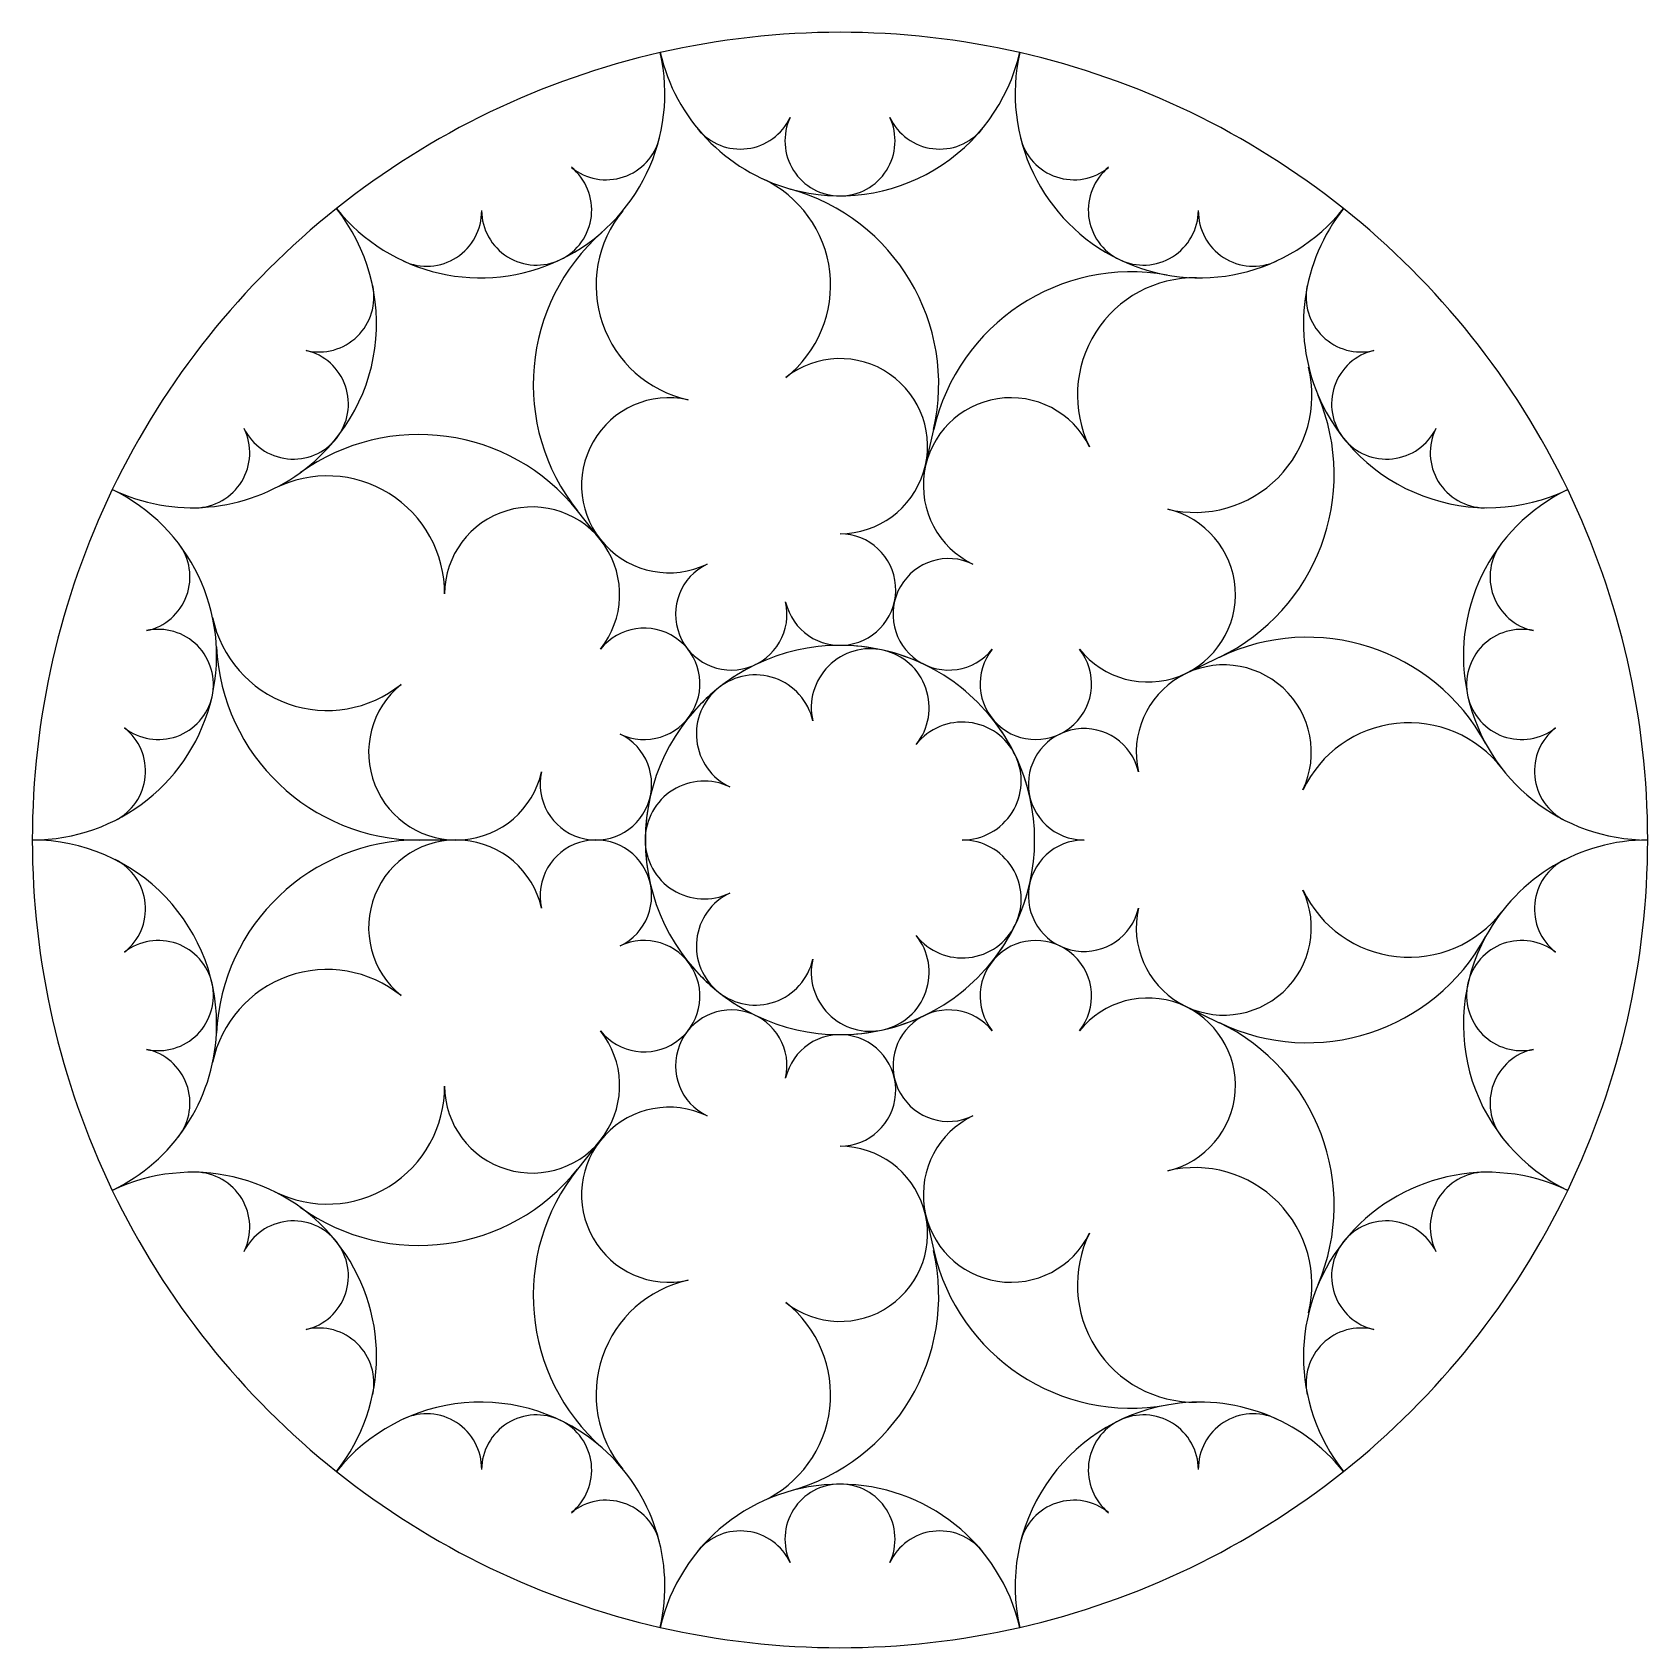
# Model space of a CAD drawing. Extents: x -50 to 50, y -50 to 50.
import ezdxf

# ---------------------------------------------------------------- set-up
doc = ezdxf.new("R2010")
doc.units = 0
doc.layers.add('MODELSKETCH_VISIBLE', color=7, linetype='CONTINUOUS')

msp = doc.modelspace()

# ---------------------------------------------------------------- linework, layer by layer
at = {"layer": 'MODELSKETCH_VISIBLE'}
for p, q in [((5.29, 23.17), (5.8, 25.41)), ((5.29, 23.17), (5.8, 25.41)), ((-14.82, 18.58), (-16.25, 20.38)), ((-14.82, 18.58), (-16.25, 20.38)), ((21.41, 10.31), (23.48, 11.31)), ((21.41, 10.31), (23.48, 11.31)), ((-23.76, 0), (-26.06, 0)), ((-23.76, 0), (-26.06, 0)), ((21.41, -10.31), (23.48, -11.31)), ((21.41, -10.31), (23.48, -11.31)), ((-14.82, -18.58), (-16.25, -20.38)), ((-14.82, -18.58), (-16.25, -20.38)), ((5.29, -23.17), (5.8, -25.41)), ((5.29, -23.17), (5.8, -25.41))]:
    msp.add_line(p, q, dxfattribs=at)
for centre, radius, start, end in [((0, 0), 50, 77.1429, 102.8571), ((-22.25, 46.21), 11.41, 218.5714, 12.8571), ((0, 0), 50, 102.8571, 128.5714), ((0, 51.29), 11.41, 192.8571, 254.4178), ((0, 51.29), 11.41, 254.4178, 347.1429), ((0, 51.29), 11.41, 254.4178, 347.1429), ((22.25, 46.21), 11.41, 167.1429, 321.4286), ((0, 0), 50, 51.4286, 77.1429), ((-6.17, 46.18), 3.41, 219.6095, 334.8048), ((0, 43.28), 3.41, 154.8048, 270), ((0, 43.28), 3.41, 270, 25.1952), ((6.17, 46.18), 3.41, 205.1952, 320.3905), ((-14.48, 44.28), 3.41, 230.9095, 346.1048), ((14.48, 44.28), 3.41, 193.8952, 309.0905), ((-18.78, 39), 3.41, 295.7143, 50.9095), ((18.78, 39), 3.41, 129.0905, 244.2857), ((-7.84, 34.34), 7.26, 308.1825, 65.1727), ((-6.44, 28.2), 12.55, 347.1429, 74.4178), ((0, 0), 50, 128.5714, 154.2857), ((-40.1, 31.98), 11.41, 305.8464, 38.5714), ((-40.1, 31.98), 11.41, 305.8464, 38.5714), ((40.1, 31.98), 11.41, 141.4286, 202.9892), ((0, 0), 50, 25.7143, 51.4286), ((-25.59, 38.93), 3.41, 245.3238, 0.519), ((-18.78, 39), 3.41, 180.519, 295.7143), ((-7.84, 34.34), 7.26, 140.5416, 257.5317), ((18.78, 39), 3.41, 244.2857, 359.481), ((25.59, 38.93), 3.41, 179.481, 294.6762), ((-6.44, 28.2), 12.55, 131.2965, 218.5714), ((18.04, 22.62), 12.55, 79.8679, 167.1429), ((-32.26, 33.62), 3.41, 256.6238, 11.8191), ((21.96, 27.54), 7.26, 89.113, 206.1032), ((32.26, 33.62), 3.41, 168.1809, 283.3762), ((-33.84, 26.99), 3.41, 321.4286, 76.6238), ((33.84, 26.99), 3.41, 103.3762, 218.5714), ((0, 24.38), 5.42, 270, 128.1825), ((21.96, 27.54), 7.26, 256.754, 13.7442), ((-10.58, 21.96), 5.42, 77.5317, 295.7143), ((10.58, 21.96), 5.42, 26.1032, 244.2857), ((18.04, 22.62), 12.55, 295.7143, 22.9892), ((40.1, 31.98), 11.41, 202.9892, 295.7143), ((40.1, 31.98), 11.41, 202.9892, 295.7143), ((-39.95, 23.97), 3.41, 271.0381, 26.2333), ((-33.84, 26.99), 3.41, 206.2333, 321.4286), ((-26.06, 12.55), 12.55, 38.5714, 125.8464), ((33.84, 26.99), 3.41, 218.5714, 333.7667), ((39.95, 23.97), 3.41, 153.7667, 268.9619), ((-40.1, 31.98), 11.41, 244.2857, 305.8464), ((-31.74, 15.28), 7.26, 359.6111, 116.6013), ((-50, 11.41), 11.41, 270, 64.2857), ((0, 0), 50, 154.2857, 180), ((50, 11.41), 11.41, 115.7143, 270), ((0, 0), 50, 0, 25.7143), ((-19.06, 15.2), 5.42, 321.4286, 179.6111), ((19.06, 15.2), 5.42, 218.5714, 76.754), ((-43.65, 16.29), 3.41, 282.3381, 37.5333), ((0, 15.5), 3.45, 192.8571, 90), ((43.65, 16.29), 3.41, 142.4667, 257.6619), ((-6.73, 13.97), 3.45, 115.7143, 12.8571), ((6.73, 13.97), 3.45, 64.2857, 321.4286), ((-42.2, 9.63), 3.41, 347.1429, 102.3381), ((-31.74, 15.28), 7.26, 191.9701, 308.9603), ((-12.12, 9.67), 3.45, 244.2857, 141.4286), ((42.2, 9.63), 3.41, 77.6619, 192.8571), ((0, 0), 12.05, 77.1429, 128.5714), ((0, 0), 12.05, 77.1429, 90), ((28.93, 0), 12.55, 28.4394, 115.7143), ((-26.06, 12.55), 12.55, 182.7251, 270), ((1.87, 8.19), 3.65, 77.1429, 192.8571), ((1.87, 8.19), 3.65, 321.4286, 77.1429), ((0, 0), 12.05, 64.2857, 77.1429), ((0, 0), 12.05, 25.7143, 77.1429), ((12.12, 9.67), 3.45, 141.4286, 38.5714), ((0, 0), 12.05, 115.7143, 128.5714), ((-5.24, 6.57), 3.65, 12.8571, 128.5714), ((23.76, 5.42), 5.42, 334.6746, 192.8571), ((-23.76, 5.42), 5.42, 128.9603, 347.1429), ((0, 0), 12.05, 128.5714, 180), ((0, 0), 12.05, 128.5714, 141.4286), ((-5.24, 6.57), 3.65, 128.5714, 244.2857), ((-42.2, 9.63), 3.41, 231.9476, 347.1429), ((42.2, 9.63), 3.41, 192.8571, 308.0524), ((7.57, 3.65), 3.65, 25.7143, 141.4286), ((0, 0), 12.05, 25.7143, 38.5714), ((35.23, 0), 7.26, 37.6844, 154.6746), ((-46.4, 4.26), 3.41, 296.7524, 51.9476), ((-15.11, 3.45), 3.45, 167.1429, 64.2857), ((15.11, 3.45), 3.45, 12.8571, 270), ((46.4, 4.26), 3.41, 128.0524, 243.2476), ((7.57, 3.65), 3.65, 270, 25.7143), ((0, 0), 12.05, 12.8571, 25.7143), ((0, 0), 12.05, 334.2857, 25.7143), ((-8.41, 0), 3.65, 64.2857, 180), ((0, 0), 12.05, 167.1429, 180), ((0, 0), 50, 180, 205.7143), ((-50, -11.41), 11.41, 357.2749, 90), ((-50, -11.41), 11.41, 357.2749, 90), ((-26.06, -12.55), 12.55, 90, 177.2749), ((-23.76, -5.42), 5.42, 12.8571, 231.0397), ((-15.11, -3.45), 3.45, 295.7143, 192.8571), ((0, 0), 12.05, 180, 192.8571), ((7.57, -3.65), 3.65, 334.2857, 90), ((15.11, -3.45), 3.45, 90, 347.1429), ((50, -11.41), 11.41, 90, 151.5606), ((0, 0), 50, 334.2857, 0), ((0, 0), 12.05, 180, 231.4286), ((-8.41, 0), 3.65, 180, 295.7143), ((-46.4, -4.26), 3.41, 308.0524, 63.2476), ((46.4, -4.26), 3.41, 116.7524, 231.9476), ((0, 0), 12.05, 334.2857, 347.1429), ((-5.24, -6.57), 3.65, 115.7143, 231.4286), ((23.76, -5.42), 5.42, 167.1429, 25.3254), ((35.23, 0), 7.26, 205.3254, 322.3156), ((0, 0), 12.05, 282.8571, 334.2857), ((1.87, -8.19), 3.65, 282.8571, 38.5714), ((7.57, -3.65), 3.65, 218.5714, 334.2857), ((0, 0), 12.05, 321.4286, 334.2857), ((28.93, 0), 12.55, 244.2857, 331.5606), ((50, -11.41), 11.41, 151.5606, 244.2857), ((50, -11.41), 11.41, 151.5606, 244.2857), ((-42.2, -9.63), 3.41, 12.8571, 128.0524), ((-12.12, -9.67), 3.45, 218.5714, 115.7143), ((12.12, -9.67), 3.45, 321.4286, 218.5714), ((42.2, -9.63), 3.41, 51.9476, 167.1429), ((0, 0), 12.05, 218.5714, 231.4286), ((-5.24, -6.57), 3.65, 231.4286, 347.1429), ((1.87, -8.19), 3.65, 167.1429, 282.8571), ((-42.2, -9.63), 3.41, 257.6619, 12.8571), ((-31.74, -15.28), 7.26, 51.0397, 168.0299), ((42.2, -9.63), 3.41, 167.1429, 282.3381), ((0, 0), 12.05, 231.4286, 282.8571), ((0, 0), 12.05, 231.4286, 244.2857), ((19.06, -15.2), 5.42, 283.246, 141.4286), ((-6.73, -13.97), 3.45, 347.1429, 244.2857), ((0, 0), 12.05, 282.8571, 295.7143), ((6.73, -13.97), 3.45, 38.5714, 295.7143), ((-50, -11.41), 11.41, 295.7143, 357.2749), ((-19.06, -15.2), 5.42, 180.3889, 38.5714), ((0, 0), 12.05, 270, 282.8571), ((18.04, -22.62), 12.55, 337.0108, 64.2857), ((-43.65, -16.29), 3.41, 322.4667, 77.6619), ((0, -15.5), 3.45, 270, 167.1429), ((43.65, -16.29), 3.41, 102.3381, 217.5333), ((-31.74, -15.28), 7.26, 243.3987, 0.3889), ((-10.58, -21.96), 5.42, 64.2857, 282.4683), ((10.58, -21.96), 5.42, 115.7143, 333.8968), ((0, -24.38), 5.42, 231.8175, 90), ((-40.1, -31.98), 11.41, 321.4286, 115.7143), ((-39.95, -23.97), 3.41, 333.7667, 88.9619), ((-26.06, -12.55), 12.55, 234.1536, 321.4286), ((-6.44, -28.2), 12.55, 141.4286, 228.7035), ((21.96, -27.54), 7.26, 346.2558, 103.246), ((40.1, -31.98), 11.41, 64.2857, 218.5714), ((39.95, -23.97), 3.41, 91.0381, 206.2333), ((0, 0), 50, 205.7143, 231.4286), ((0, 0), 50, 308.5714, 334.2857), ((-33.84, -26.99), 3.41, 38.5714, 153.7667), ((33.84, -26.99), 3.41, 26.2333, 141.4286), ((-33.84, -26.99), 3.41, 283.3762, 38.5714), ((21.96, -27.54), 7.26, 153.8968, 270.887), ((33.84, -26.99), 3.41, 141.4286, 256.6238), ((-6.44, -28.2), 12.55, 285.5822, 12.8571), ((18.04, -22.62), 12.55, 192.8571, 280.1321), ((-7.84, -34.34), 7.26, 102.4683, 219.4584), ((-7.84, -34.34), 7.26, 294.8273, 51.8175), ((-32.26, -33.62), 3.41, 348.1809, 103.3762), ((32.26, -33.62), 3.41, 76.6238, 191.8191), ((-22.25, -46.21), 11.41, 48.7035, 141.4286), ((-22.25, -46.21), 11.41, 48.7035, 141.4286), ((22.25, -46.21), 11.41, 100.1321, 192.8571), ((22.25, -46.21), 11.41, 100.1321, 192.8571), ((22.25, -46.21), 11.41, 38.5714, 100.1321), ((-25.59, -38.93), 3.41, 359.481, 114.6762), ((-18.78, -39), 3.41, 64.2857, 179.481), ((-18.78, -39), 3.41, 309.0905, 64.2857), ((18.78, -39), 3.41, 115.7143, 230.9095), ((18.78, -39), 3.41, 0.519, 115.7143), ((25.59, -38.93), 3.41, 65.3238, 180.519), ((-22.25, -46.21), 11.41, 347.1429, 48.7035), ((0, 0), 50, 231.4286, 257.1429), ((0, -51.29), 11.41, 12.8571, 167.1429), ((0, -43.28), 3.41, 90, 205.1952), ((0, -43.28), 3.41, 334.8048, 90), ((0, 0), 50, 282.8571, 308.5714), ((-14.48, -44.28), 3.41, 13.8952, 129.0905), ((14.48, -44.28), 3.41, 50.9095, 166.1048), ((-6.17, -46.18), 3.41, 25.1952, 140.3905), ((6.17, -46.18), 3.41, 39.6095, 154.8048), ((0, 0), 50, 257.1429, 282.8571)]:
    msp.add_arc(centre, radius, start, end, dxfattribs=at)

doc.saveas('drawing.dxf')
